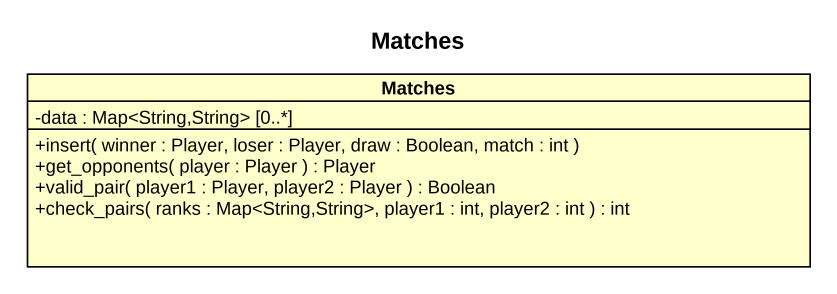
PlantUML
@startuml
title Matches
hide circle
hide empty members
skinparam classAttributeIconSize 0
class Matches {
  -data : Map<String,String> [0..*]
  +insert( winner : Player, loser : Player, draw : Boolean, match : int )
  +get_opponents( player : Player ) : Player
  +valid_pair( player1 : Player, player2 : Player ) : Boolean
  +check_pairs( ranks : Map<String,String>, player1 : int, player2 : int ) : int
}
@enduml
